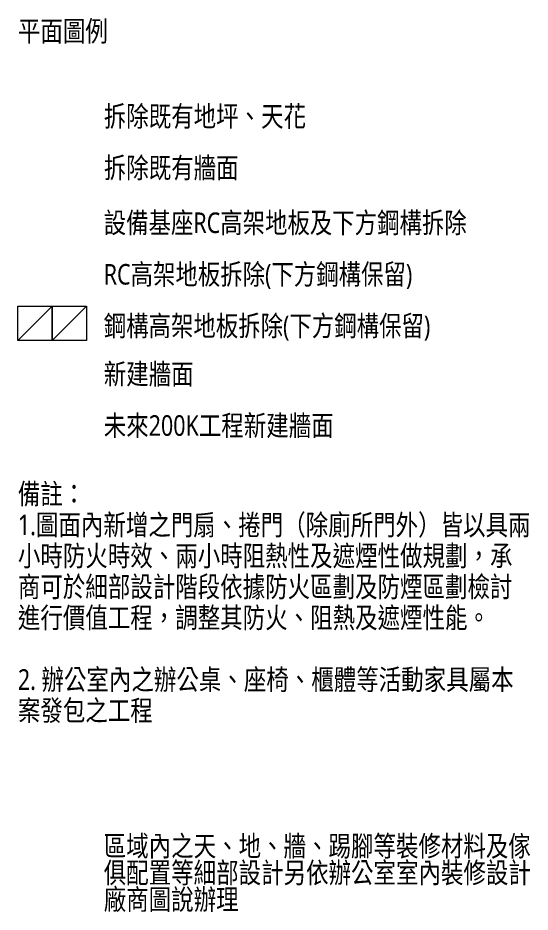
# Model space of a CAD drawing. Header units: millimetres. Extents: x -32710 to 654186, y -254124 to 420220.
# Drawn here: x 639268 to 654186, y -254124 to -228079 of the extents above; entities that cross this region are included whole.
import ezdxf

# ---------------------------------------------------------------- set-up
doc = ezdxf.new("R2010")
doc.units = ezdxf.units.MM
doc.header["$LTSCALE"] = 1000
doc.set_wipeout_variables(frame=1)
doc.linetypes.add('H12PL1$0$Wipeout_Contour', pattern=[1, 0, -1])
for name, color, linetype in [('H12PL1$0$A-TEXT-修改說明.50K', 252, 'Continuous'), ('H12PL1$0$Hattch', 252, 'Continuous'), ('MD-20250424-增加TRAY與FS主管位置調整', 7, 'Continuous')]:
    doc.layers.add(name, color=color, linetype=linetype)
doc.styles.add('H12PL1$0$Standard', font='Microsoft JhengHei.ttf', dxfattribs={"width": 0.8})

# ---------------------------------------------------------------- blocks, each defined once
blk = doc.blocks.new('H12PL1')
at = {"layer": 'H12PL1$0$A-TEXT-修改說明.50K', "lineweight": 0}
for points in [[(610067.8, -236470.9), (611067.8, -236470.9), (611067.8, -237470.9), (610067.8, -237470.9)], [(611067.8, -236470.9), (612067.8, -236470.9), (612067.8, -237470.9), (611067.8, -237470.9)]]:
    blk.add_lwpolyline(points, close=True, dxfattribs=at)
for points in [[(611067.8, -236470.9), (610067.8, -237470.9)], [(612067.8, -236470.9), (611067.8, -237470.9)]]:
    blk.add_lwpolyline(points, dxfattribs=at)
at = {"linetype": 'Continuous', "lineweight": 0, "style": 'H12PL1$0$Standard'}
for s, insert, char_height, attachment_point in [('\\A1;平面圖例', (610067.8, -228496.6), 600, 4), ('\\A1;拆除既有地坪、天花', (612567.8, -230645.3), 600, 1), ('\\A1;拆除既有牆面', (612567.8, -232145.3), 600, 1), ('\\A1;設備基座RC高架地板及下方鋼構拆除', (612567.8, -233746.9), 598.104, 1), ('\\A1;RC高架地板拆除(下方鋼構保留)', (612567.8, -235248.5), 598.104, 1), ('\\A1;鋼構高架地板拆除(下方鋼構保留)', (612567.8, -236748.5), 598.104, 1), ('\\A1;新建牆面', (612567.8, -238151.4), 600, 1), ('\\A1;未來200K工程新建牆面', (612567.8, -239651.4), 600, 1)]:
    blk.add_mtext(s, dxfattribs=dict(at, insert=insert, char_height=char_height, attachment_point=attachment_point))
at = {"linetype": 'Continuous', "lineweight": 0, "char_height": 600, "attachment_point": 1, "style": 'H12PL1$0$Standard'}
for s, insert, width, line_spacing_factor in [('\\A1;備註：\\P1.圖面內新增之門扇、捲門（除廁所門外）皆以具兩小時防火時效、兩小時阻熱性及遮煙性做規劃，承商可於細部設計階段依據防火區劃及防煙區劃檢討進行價值工程，調整其防火、阻熱及遮煙性能。\\P\\P2. 辦公室內之辦公桌、座椅、櫃體等活動家具屬本案發包之工程', (610067.8, -241643.8), 15000, 0.900895), ('\\A1;區域內之天、地、牆、踢腳等裝修材料及傢俱配置等細部設計另依辦公室室內裝修設計廠商圖說辦理', (612567.8, -251898.3), 12723.387, 0.77808)]:
    blk.add_mtext(s, dxfattribs=dict(at, insert=insert, width=width, line_spacing_factor=line_spacing_factor))
at = {"linetype": 'H12PL1$0$Wipeout_Contour', "lineweight": 0, "ltscale": 261304.959207}
blk.add_wipeout([(610067.8, -230470.9), (612067.8, -230470.9), (612067.8, -231470.9), (610067.8, -231470.9)], dxfattribs=at).dxf.layer = 'H12PL1$0$Hattch'
at = {"linetype": 'H12PL1$0$Wipeout_Contour', "lineweight": 0, "ltscale": 264429.831969}
blk.add_wipeout([(610067.8, -251720.9), (612067.8, -251720.9), (612067.8, -252720.9), (610067.8, -252720.9)], dxfattribs=at).dxf.layer = 'H12PL1$0$Hattch'

msp = doc.modelspace()

# ---------------------------------------------------------------- block references
at = {"layer": 'MD-20250424-增加TRAY與FS主管位置調整', "color": 8}
msp.add_blockref('H12PL1', (29200, 0), dxfattribs=at)

doc.saveas('drawing.dxf')
